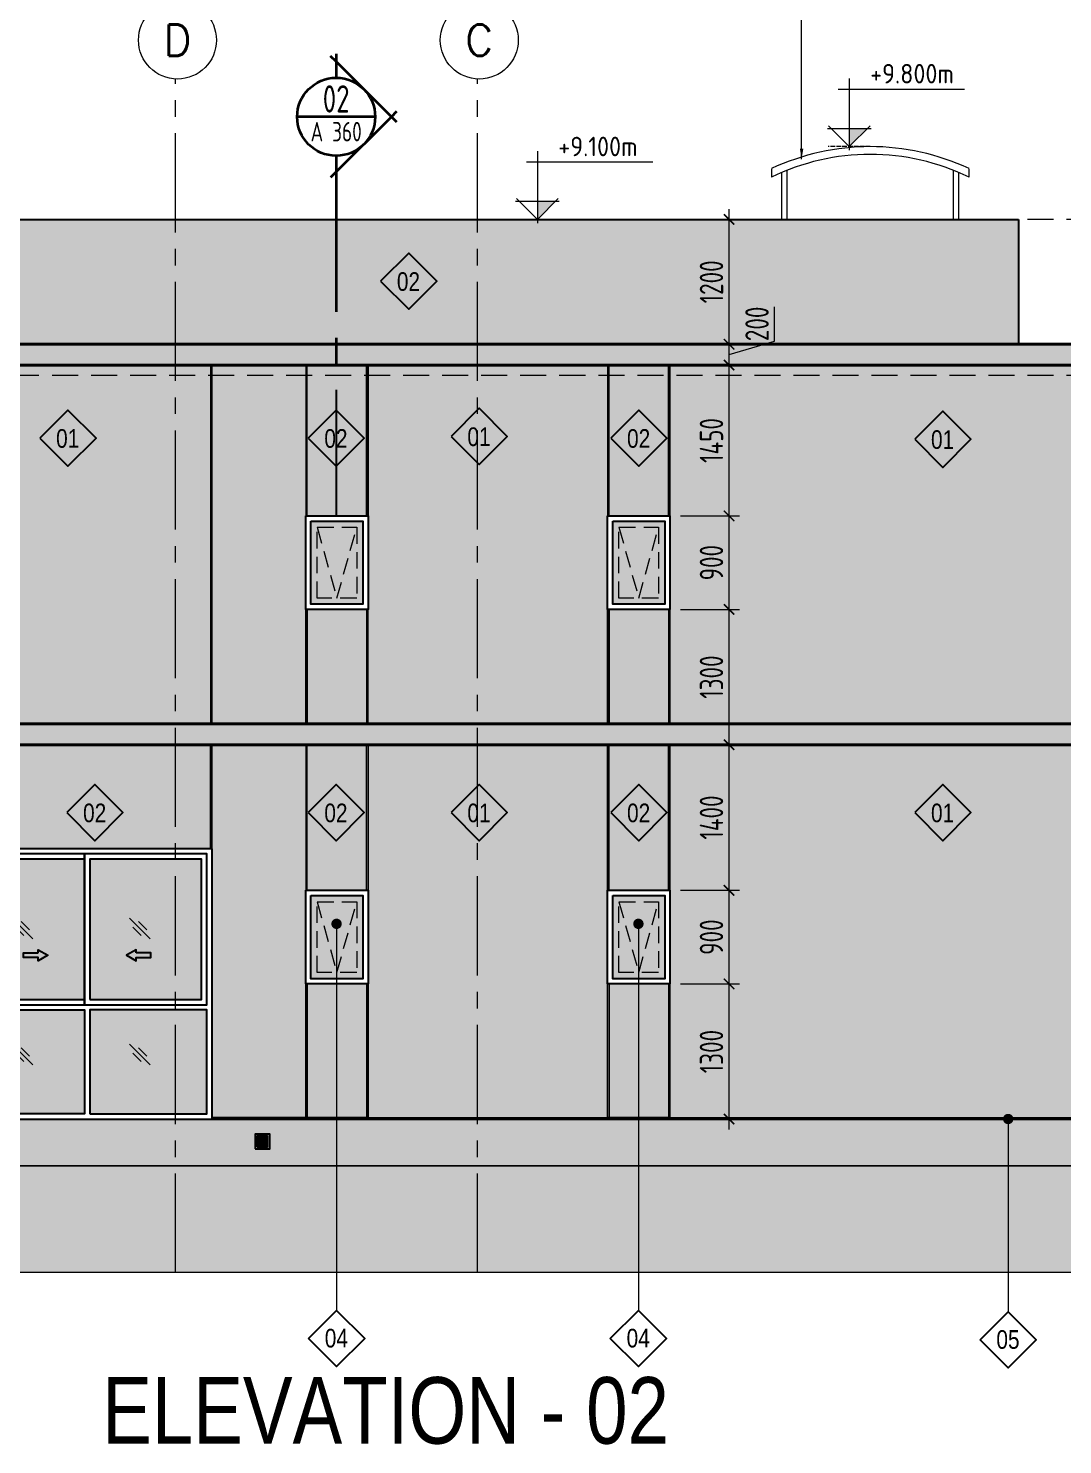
# Model space of a CAD drawing. Header units: millimetres. Extents: x -30697 to 201471, y -29614 to 19378.
# Drawn here: x 45639 to 55578, y -2680 to 10937 of the extents above; entities that cross this region are included whole.
import ezdxf
from ezdxf.enums import TextEntityAlignment as Align

# ---------------------------------------------------------------- set-up
doc = ezdxf.new("R2010")
doc.units = ezdxf.units.MM
doc.header["$MEASUREMENT"] = 0
doc.header["$PDMODE"] = 1
for name, pattern in [('1735 X DT-5BR-ELE_02$0$DASHED', [0.75, 0.5, -0.25]), ('1735 X DT-5BR-ELE_02$0$HIDDEN', [0.375, 0.25, -0.125]), ('1735 X DT-5BR-ELE_02$0$HIDDEN2', [4.7625, 3.175, -1.5875]), ('ACAD_ISO02W100', [15, 12, -3]), ('CENTER2', [28.575, 19.05, -3.175, 3.175, -3.175])]:
    doc.linetypes.add(name, pattern=pattern)
for name, color, linetype, lineweight, plot in [('00--ORIGIN POINT', 200, 'Continuous', 20, False), ('1735 X DT-5BR-ELE_02$0$00--ORIGIN', 6, 'Continuous', 0, False), ('1735 X DT-5BR-ELE_02$0$00--ORIGIN POINT', 200, 'Continuous', 20, False)]:
    doc.layers.add(name, color=color, linetype=linetype, lineweight=lineweight, plot=plot)
for name, color, linetype, lineweight in [('03--GRID', 252, 'CENTER2', 5), ('03--GRIDBUBBLE', 8, 'Continuous', 18), ('03--GRIDTEXT', 4, 'Continuous', 40), ('05--LEADER', 8, 'Continuous', 13), ('07--DIM-2', 2, 'Continuous', 25), ('08--DETREF', 7, 'Continuous', 25), ('08--SECTREF', 7, 'Continuous', 35), ('08--SECTREF-1', 2, 'Continuous', 25), ('08--SECTREF-2', 4, 'Continuous', 35), ('08--TAG REF', 7, 'Continuous', 25), ('1735 X DT-5BR-ELE_02$0$04--HATCH-0', 8, 'Continuous', 13), ('1735 X DT-5BR-ELE_02$0$04--HATCH-3', 251, 'Continuous', 9), ('1735 X DT-5BR-ELE_02$0$06--LINE-0', 8, 'Continuous', 13), ('1735 X DT-5BR-ELE_02$0$06--LINE-2', 2, 'Continuous', 25), ('1735 X DT-5BR-ELE_02$0$06--LINE-4', 4, 'Continuous', 40), ('1735 X DT-5BR-ELE_02$0$G--STELWRK-0', 8, 'Continuous', 13), ('1735 X DT-5BR-ELE_02$0$L--DOORS-1', 9, 'Continuous', 18), ('1735 X DT-5BR-ELE_02$0$L--DOORS-2', 2, 'Continuous', 25), ('1735 X DT-5BR-ELE_02$0$L--DOORS-HID', 251, '1735 X DT-5BR-ELE_02$0$HIDDEN', 15), ('1735 X DT-5BR-ELE_02$0$L--GLASS MARK', 8, 'Continuous', 13), ('1735 X DT-5BR-ELE_02$0$L--WINDOW-2', 2, 'Continuous', 25), ('1735 X DT-5BR-ELE_02$0$L--WINDOW-HID', 8, '1735 X DT-5BR-ELE_02$0$HIDDEN2', 9), ('1735 X DT-5BR-ELE_02$0$N--SANITARY-HID', 9, '1735 X DT-5BR-ELE_02$0$HIDDEN', 18), ('1735 X DT-5BR-ELE_02$0$Q--KERBS', 1, 'Continuous', 18), ('1735 X DT-5BR-ELE_02$0$W--ELV-1', 250, '1735 X DT-5BR-ELE_02$0$DASHED', 9), ('1735 X DT-5BR-ELE_02$0$Z--GROOVES', 7, 'Continuous', 9), ('1735 X DT-5BR-ELE_02$0$Z--GROOVES-DUMMY.', 252, 'Continuous', 9), ('W--ELEV-2', 7, 'Continuous', 20)]:
    doc.layers.add(name, color=color, linetype=linetype, lineweight=lineweight)
doc.layers.add('08--WINREF-1', color=8, linetype='Continuous')
for name, color, linetype, lineweight, true_color in [('1735 X DT-5BR-ELE_02$0$L--GL SHADE-1', 7, 'Continuous', 20, 0xd7e1ff), ('1735 X DT-5BR-ELE_02$0$L--SHADE-1', 7, 'Continuous', 20, 0xf5f5f5), ('1735 X DT-5BR-ELE_02$0$L--SHADE-2', 7, 'Continuous', 20, 0xd2d2d2)]:
    doc.layers.add(name, color=color, linetype=linetype, lineweight=lineweight, true_color=true_color)
doc.styles.add('1735 X DT-5BR-ELE_02$0$Ariel', font='arial.ttf', dxfattribs={"width": 0.8})
doc.styles.add('Ariel', font='arial.ttf', dxfattribs={"width": 0.8})
doc.styles.add('ISO', font='isocp2.shx', dxfattribs={"width": 0.8})
doc.styles.add('ROMANS', font='romans.shx')
doc.dimstyles.new('1-100_AR', dxfattribs={"dimtxt": 225, "dimasz": 100, "dimexe": 100, "dimexo": 100, "dimgap": 0, "dimtad": 0, "dimzin": 12, "dimdsep": 46, "dimtxsty": 'ISO', "dimblk": 'ARCHTICK', "dimcen": 100, "dimdle": 100, "dimclrd": 8, "dimclre": 9, "dimclrt": 2, "dimadec": 0, "dimazin": 0, "dimtfac": 1, "dimtmove": 0, "dimatfit": 2, "dimldrblk": 'ARCHTICK', "dimfxl": 1, "dimtvp": 0.75, "dimtolj": 1, "dimtzin": 12, "dimlwd": 9, "dimlwe": 9, "dimarcsym": 0})
doc.dimstyles.new('1-50', dxfattribs={"dimtxt": 125, "dimasz": 50, "dimexe": 50, "dimexo": 50, "dimgap": 0, "dimtad": 0, "dimdec": 3, "dimzin": 12, "dimdsep": 46, "dimtxsty": 'ISO', "dimblk": 'ARCHTICK', "dimcen": -150, "dimdle": 50, "dimclrd": 9, "dimclre": 9, "dimclrt": 2, "dimadec": 0, "dimazin": 0, "dimtfac": 1, "dimtdec": 3, "dimtmove": 1, "dimatfit": 2, "dimldrblk": 'ARCHTICK', "dimfxl": 1, "dimtvp": 0.75, "dimtolj": 1, "dimtzin": 12, "dimlwd": 18, "dimlwe": 18, "dimarcsym": 0})
doc.dimstyles.new('Copy of 1-100_AR LEADER', dxfattribs={"dimtxt": 200, "dimasz": 100, "dimexe": 100, "dimexo": 100, "dimgap": 0, "dimtad": 0, "dimdec": 0, "dimzin": 12, "dimdsep": 46, "dimtxsty": 'ISO', "dimcen": 150, "dimdle": 100, "dimclrd": 8, "dimclre": 9, "dimclrt": 2, "dimadec": 0, "dimazin": 0, "dimtfac": 1, "dimtdec": 0, "dimtmove": 0, "dimatfit": 2, "dimfxl": 1, "dimtvp": 0.75, "dimtolj": 1, "dimtzin": 12, "dimlwd": 9, "dimlwe": 9, "dimarcsym": 0})

# ---------------------------------------------------------------- blocks, each defined once
blk = doc.blocks.new('*U382')
at = {"layer": '1735 X DT-5BR-ELE_02$0$Z--GROOVES-DUMMY.', "ltscale": 25, "transparency": 33554623}
h = blk.add_hatch(color=256, dxfattribs=at)
h.dxf.hatch_style = 1
h.paths.add_polyline_path([(0, 15), (0, 0), (9775, 0), (9775, 15)])
at = {"layer": '1735 X DT-5BR-ELE_02$0$Z--GROOVES', "ltscale": 25}
blk.add_lwpolyline([(0, 15), (0, 0), (9775, 0), (9775, 15)], close=True, dxfattribs=at)
blk = doc.blocks.new('*U386')
at = {"layer": '1735 X DT-5BR-ELE_02$0$Z--GROOVES-DUMMY.', "ltscale": 25, "transparency": 33554623}
h = blk.add_hatch(color=256, dxfattribs=at)
h.dxf.hatch_style = 1
h.paths.add_polyline_path([(0, 15), (0, 0), (1400, 0), (1400, 15)])
at = {"layer": '1735 X DT-5BR-ELE_02$0$Z--GROOVES', "ltscale": 25}
blk.add_lwpolyline([(0, 15), (0, 0), (1400, 0), (1400, 15)], close=True, dxfattribs=at)
blk = doc.blocks.new('*U390')
at = {"layer": '1735 X DT-5BR-ELE_02$0$Z--GROOVES-DUMMY.', "ltscale": 25, "transparency": 33554623}
h = blk.add_hatch(color=256, dxfattribs=at)
h.dxf.hatch_style = 1
h.paths.add_polyline_path([(0, 15), (0, 0), (1400, 0), (1400, 15)])
at = {"layer": '1735 X DT-5BR-ELE_02$0$Z--GROOVES', "ltscale": 25}
blk.add_lwpolyline([(0, 15), (0, 0), (1400, 0), (1400, 15)], close=True, dxfattribs=at)
blk = doc.blocks.new('*U383')
at = {"layer": '1735 X DT-5BR-ELE_02$0$Z--GROOVES-DUMMY.', "ltscale": 25, "transparency": 33554623}
h = blk.add_hatch(color=256, dxfattribs=at)
h.dxf.hatch_style = 1
h.paths.add_polyline_path([(0, 15), (0, 0), (1290, 0), (1290, 15)])
at = {"layer": '1735 X DT-5BR-ELE_02$0$Z--GROOVES', "ltscale": 25}
blk.add_lwpolyline([(0, 15), (0, 0), (1290, 0), (1290, 15)], close=True, dxfattribs=at)
blk = doc.blocks.new('*U387')
at = {"layer": '1735 X DT-5BR-ELE_02$0$Z--GROOVES-DUMMY.', "ltscale": 25, "transparency": 33554623}
h = blk.add_hatch(color=256, dxfattribs=at)
h.dxf.hatch_style = 1
h.paths.add_polyline_path([(0, 15), (0, 0), (1450, 0), (1450, 15)])
at = {"layer": '1735 X DT-5BR-ELE_02$0$Z--GROOVES', "ltscale": 25}
blk.add_lwpolyline([(0, 15), (0, 0), (1450, 0), (1450, 15)], close=True, dxfattribs=at)
blk = doc.blocks.new('*U385')
at = {"layer": '1735 X DT-5BR-ELE_02$0$Z--GROOVES-DUMMY.', "ltscale": 25, "transparency": 33554623}
h = blk.add_hatch(color=256, dxfattribs=at)
h.dxf.hatch_style = 1
h.paths.add_polyline_path([(0, 15), (0, 0), (1000, 0), (1000, 15)])
at = {"layer": '1735 X DT-5BR-ELE_02$0$Z--GROOVES', "ltscale": 25}
blk.add_lwpolyline([(0, 15), (0, 0), (1000, 0), (1000, 15)], close=True, dxfattribs=at)
blk = doc.blocks.new('*U388')
at = {"layer": '1735 X DT-5BR-ELE_02$0$Z--GROOVES-DUMMY.', "ltscale": 25, "transparency": 33554623}
h = blk.add_hatch(color=256, dxfattribs=at)
h.dxf.hatch_style = 1
h.paths.add_polyline_path([(0, 15), (0, 0), (1100, 0), (1100, 15)])
at = {"layer": '1735 X DT-5BR-ELE_02$0$Z--GROOVES', "ltscale": 25}
blk.add_lwpolyline([(0, 15), (0, 0), (1100, 0), (1100, 15)], close=True, dxfattribs=at)
blk = doc.blocks.new('1735 X DT-5BR-ELE_02$0$win 1')
at = {"layer": '1735 X DT-5BR-ELE_02$0$L--DOORS-1', "transparency": 33554623}
h = blk.add_hatch(color=252, dxfattribs=at)
h.dxf.hatch_style = 1
h.paths.add_polyline_path([(-1811, -1000), (-1671, -1000), (-1671, -971), (-1579, -1024), (-1671, -1077), (-1671, -1047), (-1811, -1047)])
h = blk.add_hatch(color=252, dxfattribs=at)
h.dxf.hatch_style = 1
h.paths.add_polyline_path([(-589, -1000), (-729, -1000), (-729, -971), (-821, -1024), (-729, -1077), (-729, -1047), (-589, -1047)])
at = {"layer": '1735 X DT-5BR-ELE_02$0$L--GL SHADE-1'}
h = blk.add_hatch(color=256, dxfattribs=at)
h.dxf.hatch_style = 1
h.paths.add_polyline_path([(-2300, -1450), (-1225, -1450), (-1225, -100), (-2300, -100)])
h = blk.add_hatch(color=256, dxfattribs=at)
h.dxf.hatch_style = 1
h.paths.add_polyline_path([(-1175, -1450), (-100, -1450), (-100, -100), (-1175, -100)])
h = blk.add_hatch(color=256, dxfattribs=at)
h.dxf.hatch_style = 1
h.paths.add_polyline_path([(-2350, -1550), (-1225, -1550), (-1225, -2550), (-2350, -2550)])
h = blk.add_hatch(color=256, dxfattribs=at)
h.dxf.hatch_style = 1
h.paths.add_polyline_path([(-1175, -2550), (-50, -2550), (-50, -1550), (-1175, -1550)])
at = {"layer": '1735 X DT-5BR-ELE_02$0$L--DOORS-2'}
for points in [[(-1671, -1000), (-1671, -971), (-1579, -1024), (-1671, -1077), (-1671, -1047), (-1811, -1047), (-1811, -1000), (-1671, -1000)], [(-729, -1000), (-729, -971), (-821, -1024), (-729, -1077), (-729, -1047), (-589, -1047), (-589, -1000), (-729, -1000)]]:
    blk.add_lwpolyline(points, dxfattribs=at)
at = {"layer": '1735 X DT-5BR-ELE_02$0$L--GLASS MARK'}
for p, q in [((-1722, -866), (-1921, -667)), ((-594, -866), (-793, -667)), ((-1808, -833), (-1888, -754)), ((-1755, -780), (-1835, -701)), ((-680, -833), (-760, -754)), ((-627, -780), (-707, -701)), ((-1722, -2079), (-1921, -1880)), ((-594, -2079), (-793, -1880)), ((-1808, -2046), (-1888, -1967)), ((-1755, -1993), (-1835, -1913)), ((-680, -2046), (-760, -1967)), ((-627, -1993), (-707, -1913))]:
    blk.add_line(p, q, dxfattribs=at)
at = {"layer": '1735 X DT-5BR-ELE_02$0$L--WINDOW-2'}
for points in [[(0, 0), (-2400, 0), (-2400, -2600), (0, -2600)], [(-2350, -1500), (-50, -1500), (-50, -50), (-2350, -50)], [(-2350, -1500), (-1225, -1500), (-1225, -50), (-2350, -50)], [(-2300, -1450), (-1225, -1450), (-1225, -100), (-2300, -100)], [(-1225, -1500), (-50, -1500), (-50, -50), (-1225, -50)], [(-1175, -1450), (-100, -1450), (-100, -100), (-1175, -100)], [(-2350, -1550), (-1225, -1550), (-1225, -2550), (-2350, -2550)], [(-1175, -2550), (-50, -2550), (-50, -1550), (-1175, -1550)]]:
    blk.add_lwpolyline(points, close=True, dxfattribs=at)
blk = doc.blocks.new('*U377')
at = {"layer": '1735 X DT-5BR-ELE_02$0$L--GL SHADE-1'}
h = blk.add_hatch(color=256, dxfattribs=at)
h.dxf.hatch_style = 1
h.paths.add_polyline_path([(50, -50), (550, -50), (550, -850), (50, -850)])
at = {"layer": '1735 X DT-5BR-ELE_02$0$L--WINDOW-2'}
for points in [[(0, 0), (600, 0), (600, -900), (0, -900)], [(50, -50), (550, -50), (550, -850), (50, -850)]]:
    blk.add_lwpolyline(points, close=True, dxfattribs=at)
at = {"layer": '1735 X DT-5BR-ELE_02$0$L--WINDOW-HID', "ltscale": 50}
blk.add_lwpolyline([(110, -110), (490, -110), (490, -790), (110, -790)], close=True, dxfattribs=at)
blk.add_lwpolyline([(110, -110), (300, -790), (490, -110)], dxfattribs=at)
blk = doc.blocks.new('*U397')
at = {"layer": '1735 X DT-5BR-ELE_02$0$Z--GROOVES-DUMMY.', "ltscale": 25, "transparency": 33554623}
h = blk.add_hatch(color=256, dxfattribs=at)
h.dxf.hatch_style = 1
h.paths.add_polyline_path([(0, 15), (0, 0), (1285, 0), (1285, 15)])
at = {"layer": '1735 X DT-5BR-ELE_02$0$Z--GROOVES', "ltscale": 25}
blk.add_lwpolyline([(0, 15), (0, 0), (1285, 0), (1285, 15)], close=True, dxfattribs=at)
blk = doc.blocks.new('*U375')
at = {"layer": '1735 X DT-5BR-ELE_02$0$L--SHADE-1', "transparency": 33554687}
h = blk.add_hatch(color=256, dxfattribs=at)
h.dxf.hatch_style = 1
h.paths.add_polyline_path([(0, 200), (-18350, 200), (-18350, 0), (0, 0)])
at = {"layer": '1735 X DT-5BR-ELE_02$0$06--LINE-4'}
blk.add_lwpolyline([(0, 200), (-18350, 200), (-18350, 0), (0, 0)], close=True, dxfattribs=at)
blk = doc.blocks.new('*U378')
at = {"layer": '1735 X DT-5BR-ELE_02$0$L--SHADE-1', "transparency": 33554687}
h = blk.add_hatch(color=256, dxfattribs=at)
h.dxf.hatch_style = 1
h.paths.add_polyline_path([(0, 200), (-16550, 200), (-16550, 0), (0, 0)])
at = {"layer": '1735 X DT-5BR-ELE_02$0$06--LINE-4'}
blk.add_lwpolyline([(0, 200), (-16550, 200), (-16550, 0), (0, 0)], close=True, dxfattribs=at)
blk = doc.blocks.new('*U389')
at = {"layer": '1735 X DT-5BR-ELE_02$0$Z--GROOVES-DUMMY.', "ltscale": 25, "transparency": 33554623}
h = blk.add_hatch(color=256, dxfattribs=at)
h.dxf.hatch_style = 1
h.paths.add_polyline_path([(0, 15), (0, 0), (3450, 0), (3450, 15)])
at = {"layer": '1735 X DT-5BR-ELE_02$0$Z--GROOVES', "ltscale": 25}
blk.add_lwpolyline([(0, 15), (0, 0), (3450, 0), (3450, 15)], close=True, dxfattribs=at)
blk = doc.blocks.new('1735 X DT-5BR-ELE_02$0$A$C10C675B2')
at = {"layer": '1735 X DT-5BR-ELE_02$0$G--STELWRK-0'}
for p, q in [((-1775, 488, -1036), (-1775, 406, -1036)), ((-1675, 0, 0), (-1675, 451, 389)), ((-1625, 0, -8), (-1625, 472, 397)), ((-25, 0, -8), (-25, 472, 397)), ((25, 0), (25, 451, 389)), ((125, 406, -1036), (125, 488, -1036))]:
    blk.add_line(p, q, dxfattribs=at)
for radius, start, end in [(2239, 64.8972, 115.1028), (2164, 63.9634, 116.0366)]:
    blk.add_arc((-825, -1539, -1036), radius, start, end, dxfattribs=at)
blk = doc.blocks.new('1735 X DT-5BR-ELE_02$0$A$C6C553031')
at = {"layer": '1735 X DT-5BR-ELE_02$0$04--HATCH-0'}
h = blk.add_hatch(dxfattribs=at)
h.set_pattern_fill('DOTS', color=250, scale=2, angle=90, style=0)
h.set_pattern_definition([(90, (20033.554, -11476.1484), (-3.175, 1.5875), [0, -3.175])])
h.paths.add_polyline_path([(-45, 175), (45, 175), (45, 265), (-45, 265)])
for points in [[(-70, 150), (70, 150), (70, 290), (-70, 290)], [(-50, 170), (50, 170), (50, 270), (-50, 270)]]:
    blk.add_lwpolyline(points, close=True)
at = {"layer": '1735 X DT-5BR-ELE_02$0$06--LINE-0'}
blk.add_lwpolyline([(-45, 175), (45, 175), (45, 265), (-45, 265)], close=True, dxfattribs=at)
at = {"layer": '1735 X DT-5BR-ELE_02$0$L--DOORS-HID', "ltscale": 100}
blk.add_lwpolyline([(-50, 170), (0, 270), (50, 170)], dxfattribs=at)
at = {"layer": '1735 X DT-5BR-ELE_02$0$N--SANITARY-HID', "color": 8, "ltscale": 50}
for radius in [50, 45]:
    blk.add_circle((0, 220), radius, dxfattribs=at)
blk = doc.blocks.new('1735 X DT-5BR-ELE_02')
at = {"layer": '1735 X DT-5BR-ELE_02$0$04--HATCH-3'}
h = blk.add_hatch(color=251, dxfattribs=at)
h.dxf.hatch_style = 1
h.paths.add_polyline_path([(34054, 0), (64054, 0), (64054, -1025), (34054, -1025)])
at = {"layer": '1735 X DT-5BR-ELE_02$0$L--SHADE-1', "transparency": 33554687}
h = blk.add_hatch(color=256, dxfattribs=at)
h.dxf.hatch_style = 1
h.paths.add_polyline_path([(48304, 4250), (40504, 4250), (40504, 7700), (48304, 7700)])
h = blk.add_hatch(color=256, dxfattribs=at)
h.dxf.hatch_style = 1
h.paths.add_polyline_path([(48904, 7700), (51204, 7700), (51204, 4250), (48904, 4250)])
h = blk.add_hatch(color=256, dxfattribs=at)
h.dxf.hatch_style = 1
h.paths.add_polyline_path([(51804, 4250), (56854, 4250), (56854, 7700), (51804, 7700)])
h = blk.add_hatch(color=256, dxfattribs=at)
h.dxf.hatch_style = 1
h.paths.add_polyline_path([(47404, 4050), (48304, 4050), (48304, 465), (47404, 465)])
h = blk.add_hatch(color=256, dxfattribs=at)
h.dxf.hatch_style = 1
h.paths.add_polyline_path([(51204, 4050), (48904, 4050), (48904, 465), (51204, 465)])
h = blk.add_hatch(color=256, dxfattribs=at)
h.dxf.hatch_style = 1
h.paths.add_polyline_path([(56854, 4050), (51804, 4050), (51804, 465), (56854, 465)])
h = blk.add_hatch(color=256, dxfattribs=at)
h.dxf.hatch_style = 1
h.paths.add_polyline_path([(40504, 450), (58554, 450), (58554, 0), (40504, 0)])
at = {"layer": '1735 X DT-5BR-ELE_02$0$L--SHADE-2', "transparency": 33554687}
h = blk.add_hatch(color=256, dxfattribs=at)
h.dxf.hatch_style = 1
h.paths.add_polyline_path([(43729, 9100), (55154, 9100), (55154, 7900), (43729, 7900)])
h = blk.add_hatch(color=256, dxfattribs=at)
h.dxf.hatch_style = 1
h.paths.add_polyline_path([(48319, 7700), (48889, 7700), (48889, 6250), (48319, 6250)])
h = blk.add_hatch(color=256, dxfattribs=at)
h.dxf.hatch_style = 1
h.paths.add_polyline_path([(51219, 7700), (51789, 7700), (51789, 6250), (51219, 6250)])
h = blk.add_hatch(color=256, dxfattribs=at)
h.dxf.hatch_style = 1
h.paths.add_polyline_path([(48319, 5350), (48889, 5350), (48889, 4250), (48319, 4250)])
h = blk.add_hatch(color=256, dxfattribs=at)
h.dxf.hatch_style = 1
h.paths.add_polyline_path([(51219, 5350), (51789, 5350), (51789, 4250), (51219, 4250)])
h = blk.add_hatch(color=256, dxfattribs=at)
h.dxf.hatch_style = 1
h.paths.add_polyline_path([(45019, 3050), (47389, 3050), (47389, 4050), (45019, 4050)])
h = blk.add_hatch(color=256, dxfattribs=at)
h.dxf.hatch_style = 1
h.paths.add_polyline_path([(48319, 4050), (48889, 4050), (48889, 2650), (48319, 2650)])
h = blk.add_hatch(color=256, dxfattribs=at)
h.dxf.hatch_style = 1
h.paths.add_polyline_path([(51219, 4050), (51789, 4050), (51789, 2650), (51219, 2650)])
h = blk.add_hatch(color=256, dxfattribs=at)
h.dxf.hatch_style = 1
h.paths.add_polyline_path([(48319, 1750), (48889, 1750), (48889, 465), (48319, 465)])
h = blk.add_hatch(color=256, dxfattribs=at)
h.dxf.hatch_style = 1
h.paths.add_polyline_path([(51219, 1750), (51789, 1750), (51789, 465), (51219, 465)])
at = {"layer": '1735 X DT-5BR-ELE_02$0$00--ORIGIN'}
for points in [[(43729, 9100), (55154, 9100), (55154, 7900), (43729, 7900)], [(48304, 4250), (40504, 4250), (40504, 7700), (48304, 7700)], [(48904, 7700), (51204, 7700), (51204, 4250), (48904, 4250)], [(51804, 4250), (56854, 4250), (56854, 7700), (51804, 7700)], [(48319, 5350), (48889, 5350), (48889, 4250), (48319, 4250)], [(51219, 5350), (51789, 5350), (51789, 4250), (51219, 4250)], [(47404, 4050), (48304, 4050), (48304, 465), (47404, 465)], [(48319, 4050), (48889, 4050), (48889, 2650), (48319, 2650)], [(51204, 4050), (48904, 4050), (48904, 465), (51204, 465)], [(51219, 4050), (51789, 4050), (51789, 2650), (51219, 2650)], [(56854, 4050), (51804, 4050), (51804, 465), (56854, 465)], [(48319, 1750), (48889, 1750), (48889, 465), (48319, 465)], [(40504, 450), (58554, 450), (58554, 0), (40504, 0)]]:
    blk.add_lwpolyline(points, close=True, dxfattribs=at)
at = {"layer": '1735 X DT-5BR-ELE_02$0$00--ORIGIN', "elevation": 0}
for points in [[(48319, 7700), (48889, 7700), (48889, 6250), (48319, 6250)], [(51219, 7700), (51789, 7700), (51789, 6250), (51219, 6250)], [(45019, 3050), (47389, 3050), (47389, 4050), (45019, 4050)], [(51219, 1750), (51789, 1750), (51789, 465), (51219, 465)]]:
    blk.add_lwpolyline(points, close=True, dxfattribs=at)
at = {"layer": '1735 X DT-5BR-ELE_02$0$00--ORIGIN POINT', "ltscale": 25}
blk.add_lwpolyline([(34054, 0), (64054, 0), (64054, -1025), (34054, -1025)], close=True, dxfattribs=at)
at = {"layer": '1735 X DT-5BR-ELE_02$0$06--LINE-2'}
for p, q in [((43729, 9100), (55154, 9100)), ((55154, 9100), (55154, 7900)), ((40504, 450), (56854, 450))]:
    blk.add_line(p, q, dxfattribs=at)
at = {"layer": '1735 X DT-5BR-ELE_02$0$Q--KERBS'}
blk.add_lwpolyline([(64079, 0), (34054, 0)], dxfattribs=at)
at = {"layer": '1735 X DT-5BR-ELE_02$0$W--ELV-1', "ltscale": 500}
for p, q in [((67491, 9100), (33133, 9100)), ((67491, 9100), (33133, 9100)), ((67491, 7600), (33133, 7600)), ((67491, 4050), (33133, 4050)), ((67563, 450), (33133, 450)), ((68109, 0), (33133, 0))]:
    blk.add_line(p, q, dxfattribs=at)
blk.add_blockref('1735 X DT-5BR-ELE_02$0$win 1', (47404, 3050))
at = {"layer": '1735 X DT-5BR-ELE_02$0$06--LINE-0'}
blk.add_blockref('1735 X DT-5BR-ELE_02$0$A$C10C675B2', (54554, 9100), dxfattribs=at)
at = {"layer": '1735 X DT-5BR-ELE_02$0$06--LINE-2'}
blk.add_blockref('1735 X DT-5BR-ELE_02$0$A$C6C553031', (47888, 15), dxfattribs=at)
at = {"layer": '1735 X DT-5BR-ELE_02$0$06--LINE-4'}
for name, p in [('*U375', (57854, 7700)), ('*U378', (56854, 4050))]:
    blk.add_blockref(name, p, dxfattribs=at)
at = {"layer": '1735 X DT-5BR-ELE_02$0$L--WINDOW-2', "color": 5}
for p in [(48304, 6250), (51204, 6250), (48304, 2650), (51204, 2650)]:
    blk.add_blockref('*U377', p, dxfattribs=at)
at = {"layer": '1735 X DT-5BR-ELE_02$0$Z--GROOVES-DUMMY.', "ltscale": 25}
for name, p, rotation in [('*U389', (47389, 7700), 270), ('*U387', (48304, 7700), 270), ('*U387', (51204, 7700), 270), ('*U388', (48904, 4250), 90), ('*U388', (51804, 4250), 90), ('*U385', (47389, 4050), 270), ('*U390', (48304, 4050), 270), ('*U386', (51204, 4050), 270), ('*U383', (48904, 460), 90), ('*U397', (51804, 465), 90)]:
    blk.add_blockref(name, p, dxfattribs=dict(at, rotation=rotation))
at = {"layer": '1735 X DT-5BR-ELE_02$0$Z--GROOVES-DUMMY.', "ltscale": 25, "xscale": -1}
for name, p, rotation in [('*U387', (48904, 7700), 90), ('*U387', (51804, 7700), 90), ('*U388', (48304, 4250), 270), ('*U388', (51204, 4250), 270), ('*U386', (48904, 4050), 90), ('*U386', (51804, 4050), 90), ('*U383', (48304, 460), 270), ('*U397', (51204, 465), 270), ('*U382', (47404, 465), 180)]:
    blk.add_blockref(name, p, dxfattribs=dict(at, rotation=rotation))
at = {"layer": '1735 X DT-5BR-ELE_02$0$00--ORIGIN', "insert": (46349, -2030), "char_height": 640, "attachment_point": 1, "style": '1735 X DT-5BR-ELE_02$0$Ariel'}
blk.add_mtext_dynamic_manual_height_columns('ELEVATION - 02', width=10517.5, gutter_width=1000, heights=[0], dxfattribs=at)
blk = doc.blocks.new('*U14')
blk.add_line((-183974, 60145), (-184974, 60145))
at = {"layer": '08--DETREF'}
blk.add_line((-184474, 56645), (-184474, 55041), dxfattribs=at)
at = {"layer": '08--SECTREF'}
for p, q in [((-184474, 60852), (-184474, 60645)), ((-184474, 59645), (-184474, 57645)), ((-184474, 59438), (-184545, 59367)), ((-184474, 57312), (-184474, 56978))]:
    blk.add_line(p, q, dxfattribs=at)
for points in [[(-184474, 60952), (-184474, 60852), (-184545, 60923)], [(-184474, 60852), (-183767, 60145), (-184474, 59438)], [(-183696, 60074), (-183767, 60145), (-183696, 60216)]]:
    blk.add_lwpolyline(points, dxfattribs=at)
blk.add_circle((-184474, 60145), 500, dxfattribs=at)
at = {"layer": '08--SECTREF-1', "style": 'ISO', "width": 0.8, "flags": 4}
blk.add_attdef('DRG-NO', text='', height=250, dxfattribs=at).set_placement((-184474, 59954), align=Align.MIDDLE_CENTER)
at = {"layer": '08--SECTREF-2', "style": 'ISO', "width": 0.8, "flags": 4}
blk.add_attdef('SECTION', text='', height=350, dxfattribs=at).set_placement((-184474, 60374), align=Align.MIDDLE_CENTER)
blk = doc.blocks.new('GRUDH')
at = {"layer": '03--GRIDBUBBLE'}
blk.add_circle((0, 0), 499, dxfattribs=at)
at = {"layer": '03--GRIDTEXT', "style": 'Ariel', "width": 0.8, "flags": 4}
blk.add_attdef('GRID', text='', height=400, dxfattribs=at).set_placement((0, 0), align=Align.MIDDLE_CENTER)
blk = doc.blocks.new('*U19')
at = {"layer": '08--WINREF-1', "color": 2}
blk.add_lwpolyline([(339, 0), (0, -339), (-339, 0), (0, 339)], close=True, dxfattribs=at)
at = {"style": 'Ariel', "width": 0.8}
blk.add_attdef('CB-02', text='', height=225, dxfattribs=at).set_placement((3, -4), align=Align.MIDDLE)
blk = doc.blocks.new('_ArchTick')
at = {"color": 0, "const_width": 0.15}
blk.add_lwpolyline([(-0.5, -0.5), (0.5, 0.5)], dxfattribs=at)
blk = doc.blocks.new('*D112')
at = {"layer": '07--DIM-2', "color": 8, "lineweight": 9, "transparency": 16777216}
blk.add_line((52372, 350), (52372, 1850), dxfattribs=at)
at = {"layer": '07--DIM-2', "color": 9, "lineweight": 9, "transparency": 16777216}
for p, q in [((51904, 1750), (52472, 1750)), ((51904, 450), (52472, 450))]:
    blk.add_line(p, q, dxfattribs=at)
at = {"layer": 'Defpoints', "color": 0, "transparency": 16777216}
for p in [(51804, 1750), (52372, 1750), (51804, 450)]:
    blk.add_point(p, dxfattribs=at)
at = {"layer": '07--DIM-2', "color": 8, "lineweight": 9, "transparency": 16777216, "xscale": 100, "yscale": 100, "zscale": 100}
for p, rotation in [((52372, 1750), 90), ((52372, 450), 270)]:
    blk.add_blockref('_ArchTick', p, dxfattribs=dict(at, rotation=rotation))
at = {"layer": '07--DIM-2', "color": 2, "transparency": 16777216, "insert": (52203, 1100), "char_height": 225, "attachment_point": 5, "rotation": 90, "style": 'ISO'}
blk.add_mtext('\\A1;1300', dxfattribs=at)
blk = doc.blocks.new('*D113')
at = {"layer": '07--DIM-2', "color": 8, "lineweight": 9, "transparency": 16777216}
blk.add_line((52372, 1650), (52372, 2750), dxfattribs=at)
at = {"layer": '07--DIM-2', "color": 9, "lineweight": 9, "transparency": 16777216}
for p, q in [((51904, 2650), (52472, 2650)), ((51904, 1750), (52472, 1750))]:
    blk.add_line(p, q, dxfattribs=at)
at = {"layer": 'Defpoints', "color": 0, "transparency": 16777216}
for p in [(51804, 2650), (52372, 2650), (51804, 1750)]:
    blk.add_point(p, dxfattribs=at)
at = {"layer": '07--DIM-2', "color": 8, "lineweight": 9, "transparency": 16777216, "xscale": 100, "yscale": 100, "zscale": 100}
for p, rotation in [((52372, 2650), 90), ((52372, 1750), 270)]:
    blk.add_blockref('_ArchTick', p, dxfattribs=dict(at, rotation=rotation))
at = {"layer": '07--DIM-2', "color": 2, "transparency": 16777216, "insert": (52203, 2200), "char_height": 225, "attachment_point": 5, "rotation": 90, "style": 'ISO'}
blk.add_mtext('\\A1;900', dxfattribs=at)
blk = doc.blocks.new('*D114')
at = {"layer": '07--DIM-2', "color": 8, "lineweight": 9, "transparency": 16777216}
blk.add_line((52372, 2550), (52372, 4150), dxfattribs=at)
at = {"layer": '07--DIM-2', "color": 9, "lineweight": 9, "transparency": 16777216}
for p, q in [((51904, 4050), (52472, 4050)), ((51904, 2650), (52472, 2650))]:
    blk.add_line(p, q, dxfattribs=at)
at = {"layer": 'Defpoints', "color": 0, "transparency": 16777216}
for p in [(51804, 4050), (52372, 4050), (51804, 2650)]:
    blk.add_point(p, dxfattribs=at)
at = {"layer": '07--DIM-2', "color": 8, "lineweight": 9, "transparency": 16777216, "xscale": 100, "yscale": 100, "zscale": 100}
for p, rotation in [((52372, 4050), 90), ((52372, 2650), 270)]:
    blk.add_blockref('_ArchTick', p, dxfattribs=dict(at, rotation=rotation))
at = {"layer": '07--DIM-2', "color": 2, "transparency": 16777216, "insert": (52203, 3350), "char_height": 225, "attachment_point": 5, "rotation": 90, "style": 'ISO'}
blk.add_mtext('\\A1;1400', dxfattribs=at)
blk = doc.blocks.new('*D115')
at = {"layer": '07--DIM-2', "color": 8, "lineweight": 9, "transparency": 16777216}
blk.add_line((52372, 3950), (52372, 5450), dxfattribs=at)
at = {"layer": '07--DIM-2', "color": 9, "lineweight": 9, "transparency": 16777216}
for p, q in [((51904, 5350), (52472, 5350)), ((51889, 4050), (52472, 4050))]:
    blk.add_line(p, q, dxfattribs=at)
at = {"layer": 'Defpoints', "color": 0, "transparency": 16777216}
for p in [(51804, 5350), (52372, 5350), (51789, 4050)]:
    blk.add_point(p, dxfattribs=at)
at = {"layer": '07--DIM-2', "color": 8, "lineweight": 9, "transparency": 16777216, "xscale": 100, "yscale": 100, "zscale": 100}
for p, rotation in [((52372, 5350), 90), ((52372, 4050), 270)]:
    blk.add_blockref('_ArchTick', p, dxfattribs=dict(at, rotation=rotation))
at = {"layer": '07--DIM-2', "color": 2, "transparency": 16777216, "insert": (52203, 4700), "char_height": 225, "attachment_point": 5, "rotation": 90, "style": 'ISO'}
blk.add_mtext('\\A1;1300', dxfattribs=at)
blk = doc.blocks.new('*D116')
at = {"layer": '07--DIM-2', "color": 8, "lineweight": 9, "transparency": 16777216}
blk.add_line((52372, 5250), (52372, 6350), dxfattribs=at)
at = {"layer": '07--DIM-2', "color": 9, "lineweight": 9, "transparency": 16777216}
for p, q in [((51904, 6250), (52472, 6250)), ((51904, 5350), (52472, 5350))]:
    blk.add_line(p, q, dxfattribs=at)
at = {"layer": 'Defpoints', "color": 0, "transparency": 16777216}
for p in [(51804, 6250), (52372, 6250), (51804, 5350)]:
    blk.add_point(p, dxfattribs=at)
at = {"layer": '07--DIM-2', "color": 8, "lineweight": 9, "transparency": 16777216, "xscale": 100, "yscale": 100, "zscale": 100}
for p, rotation in [((52372, 6250), 90), ((52372, 5350), 270)]:
    blk.add_blockref('_ArchTick', p, dxfattribs=dict(at, rotation=rotation))
at = {"layer": '07--DIM-2', "color": 2, "transparency": 16777216, "insert": (52203, 5800), "char_height": 225, "attachment_point": 5, "rotation": 90, "style": 'ISO'}
blk.add_mtext('\\A1;900', dxfattribs=at)
blk = doc.blocks.new('*D117')
at = {"layer": '07--DIM-2', "color": 8, "lineweight": 9, "transparency": 16777216}
blk.add_line((52372, 6150), (52372, 7800), dxfattribs=at)
at = {"layer": '07--DIM-2', "color": 9, "lineweight": 9, "transparency": 16777216}
for p, q in [((51897, 7700), (52472, 7700)), ((51904, 6250), (52472, 6250))]:
    blk.add_line(p, q, dxfattribs=at)
at = {"layer": 'Defpoints', "color": 0, "transparency": 16777216}
for p in [(51797, 7700), (52372, 7700), (51804, 6250)]:
    blk.add_point(p, dxfattribs=at)
at = {"layer": '07--DIM-2', "color": 8, "lineweight": 9, "transparency": 16777216, "xscale": 100, "yscale": 100, "zscale": 100}
for p, rotation in [((52372, 7700), 90), ((52372, 6250), 270)]:
    blk.add_blockref('_ArchTick', p, dxfattribs=dict(at, rotation=rotation))
at = {"layer": '07--DIM-2', "color": 2, "transparency": 16777216, "insert": (52203, 6975), "char_height": 225, "attachment_point": 5, "rotation": 90, "style": 'ISO'}
blk.add_mtext('\\A1;1450', dxfattribs=at)
blk = doc.blocks.new('*D118')
at = {"layer": '07--DIM-2', "color": 8, "lineweight": 9, "transparency": 16777216}
for p, q in [((52810, 7931), (52810, 8260)), ((52372, 7600), (52372, 8000)), ((52372, 7800), (52810, 7931))]:
    blk.add_line(p, q, dxfattribs=at)
at = {"layer": '07--DIM-2', "color": 9, "lineweight": 9, "transparency": 16777216}
for p, q in [((51904, 7900), (52472, 7900)), ((51897, 7700), (52472, 7700))]:
    blk.add_line(p, q, dxfattribs=at)
at = {"layer": 'Defpoints', "color": 0, "transparency": 16777216}
for p in [(51804, 7900), (52372, 7900), (51797, 7700)]:
    blk.add_point(p, dxfattribs=at)
at = {"layer": '07--DIM-2', "color": 8, "lineweight": 9, "transparency": 16777216, "xscale": 100, "yscale": 100, "zscale": 100}
for p, rotation in [((52372, 7900), 90), ((52372, 7700), 270)]:
    blk.add_blockref('_ArchTick', p, dxfattribs=dict(at, rotation=rotation))
at = {"layer": '07--DIM-2', "color": 2, "transparency": 16777216, "insert": (52641, 8096), "char_height": 225, "attachment_point": 5, "rotation": 90, "style": 'ISO'}
blk.add_mtext('\\A1;200', dxfattribs=at)
blk = doc.blocks.new('*D119')
at = {"layer": '07--DIM-2', "color": 8, "lineweight": 9, "transparency": 16777216}
blk.add_line((52372, 7800), (52372, 9200), dxfattribs=at)
at = {"layer": '07--DIM-2', "color": 9, "lineweight": 9, "transparency": 16777216}
for p, q in [((52093, 9100), (52472, 9100)), ((51904, 7900), (52472, 7900))]:
    blk.add_line(p, q, dxfattribs=at)
at = {"layer": 'Defpoints', "color": 0, "transparency": 16777216}
for p in [(51993, 9100), (52372, 9100), (51804, 7900)]:
    blk.add_point(p, dxfattribs=at)
at = {"layer": '07--DIM-2', "color": 8, "lineweight": 9, "transparency": 16777216, "xscale": 100, "yscale": 100, "zscale": 100}
for p, rotation in [((52372, 9100), 90), ((52372, 7900), 270)]:
    blk.add_blockref('_ArchTick', p, dxfattribs=dict(at, rotation=rotation))
at = {"layer": '07--DIM-2', "color": 2, "transparency": 16777216, "insert": (52203, 8500), "char_height": 225, "attachment_point": 5, "rotation": 90, "style": 'ISO'}
blk.add_mtext('\\A1;1200', dxfattribs=at)
blk = doc.blocks.new('*U109')
at = {"color": 2}
for p, q in [((1478, 734), (-141, 734)), ((0, 875), (0, -46)), ((-280, 234), (280, 234)), ((0, 0), (-267, 267)), ((267, 267), (0, 0))]:
    blk.add_line(p, q, dxfattribs=at)
blk.add_solid([(0, 234), (234, 234), (0, 0), (234, 234)], dxfattribs=at)
at = {"layer": '00--ORIGIN POINT', "linetype": 'ACAD_ISO02W100', "ltscale": 5}
blk.add_line((270, 0), (-270, 0), dxfattribs=at)
at = {"style": 'ISO', "width": 0.8}
for tag, p in [('LEVEL', (225, 782)), ('FLOOR', (225, 406))]:
    blk.add_attdef(tag, p, '', height=250, dxfattribs=at)
blk = doc.blocks.new('*U39')
at = {"layer": '08--WINREF-1', "color": 2}
blk.add_lwpolyline([(339, 0), (0, -339), (-339, 0), (0, 339)], close=True, dxfattribs=at)
at = {"style": 'Ariel', "width": 0.8}
blk.add_attdef('CB-02', text='', height=225, dxfattribs=at).set_placement((3, -4), align=Align.MIDDLE)
blk.add_leader([(0, -2665), (0, -339)], dimstyle='1-50', override={"dimtxt": 100, "dimasz": 125, "dimgap": 50, "dimtad": 0, "dimldrblk": 'Dot', "dimfxl": 3, "dimarcsym": 1})
blk = doc.blocks.new('*U41')
at = {"layer": '08--WINREF-1', "color": 2}
blk.add_lwpolyline([(339, 0), (0, -339), (-339, 0), (0, 339)], close=True, dxfattribs=at)
at = {"style": 'Ariel', "width": 0.8}
blk.add_attdef('CB-02', text='', height=225, dxfattribs=at).set_placement((3, -4), align=Align.MIDDLE)
blk.add_leader([(0, -5005), (0, -339)], dimstyle='1-50', override={"dimtxt": 100, "dimasz": 125, "dimgap": 50, "dimtad": 0, "dimldrblk": 'Dot', "dimfxl": 3, "dimarcsym": 1})

msp = doc.modelspace()

# ---------------------------------------------------------------- linework, layer by layer
at = {"layer": '03--GRID', "ltscale": 50}
for p, q in [((47054.234, -1025.464), (47054.234, 10449.646)), ((49954.234, -1025.464), (49954.234, 10449.646))]:
    msp.add_line(p, q, dxfattribs=at)

# ---------------------------------------------------------------- block references
at = {"layer": '03--GRIDBUBBLE'}
ref = msp.add_blockref('GRUDH', (47071.582, 10823.869), dxfattribs=dict(at, xscale=0.75, yscale=0.75, zscale=0.75, rotation=267.345885247266))
ref.add_attrib('GRID', 'D', dxfattribs={"layer": '03--GRIDTEXT', "height": 300, "style": 'ROMANS'}).set_placement((47071.582, 10823.869), align=Align.MIDDLE_CENTER)
ref = msp.add_blockref('GRUDH', (49971.582, 10823.869), dxfattribs=dict(at, xscale=0.75, yscale=0.75, zscale=0.75, rotation=267.345885247266))
ref.add_attrib('GRID', 'C', dxfattribs={"layer": '03--GRIDTEXT', "height": 300, "style": 'ROMANS'}).set_placement((49971.582, 10823.869), align=Align.MIDDLE_CENTER)
at = {"layer": '08--SECTREF', "xscale": 0.75, "yscale": 0.75, "zscale": 0.75}
msp.add_blockref('*U14', (186952.103, -35021.72), dxfattribs=at).add_auto_attribs({'SECTION': '02', 'DRG-NO': 'A 360'})

# ---------------------------------------------------------------- next in the draw order: block references
msp.add_blockref('1735 X DT-5BR-ELE_02', (0, 0))

# ---------------------------------------------------------------- next in the draw order: block references
at = {"layer": '08--TAG REF'}
ref = msp.add_blockref('*U19', (49293.299, 8506.048), dxfattribs=dict(at, xscale=-0.7964601769911505, yscale=0.7964601769911505, zscale=0.7964601769911505))
ref.add_attrib('CB-02', '02', dxfattribs={"layer": '0', "height": 179.2035, "style": 'Ariel', "width": 0.8}).set_placement((49291.267, 8503.019), align=Align.MIDDLE)
ref = msp.add_blockref('*U19', (46018.867, 6997.338), dxfattribs=dict(at, xscale=-0.7964601769911505, yscale=0.7964601769911505, zscale=0.7964601769911505))
ref.add_attrib('CB-02', '01', dxfattribs={"layer": '0', "height": 179.2035, "style": 'Ariel', "width": 0.8}).set_placement((46016.834, 6994.309), align=Align.MIDDLE)
ref = msp.add_blockref('*U19', (48596.375, 6997.338), dxfattribs=dict(at, xscale=-0.7964601769911505, yscale=0.7964601769911505, zscale=0.7964601769911505))
ref.add_attrib('CB-02', '02', dxfattribs={"layer": '0', "height": 179.2035, "style": 'Ariel', "width": 0.8}).set_placement((48594.342, 6994.309), align=Align.MIDDLE)
ref = msp.add_blockref('*U19', (49970.919, 7014.022), dxfattribs=dict(at, xscale=-0.7964601769911505, yscale=0.7964601769911505, zscale=0.7964601769911505))
ref.add_attrib('CB-02', '01', dxfattribs={"layer": '0', "height": 179.2035, "style": 'Ariel', "width": 0.8}).set_placement((49968.886, 7010.993), align=Align.MIDDLE)
ref = msp.add_blockref('*U19', (51505.067, 6997.338), dxfattribs=dict(at, xscale=-0.7964601769911505, yscale=0.7964601769911505, zscale=0.7964601769911505))
ref.add_attrib('CB-02', '02', dxfattribs={"layer": '0', "height": 179.2035, "style": 'Ariel', "width": 0.8}).set_placement((51503.035, 6994.309), align=Align.MIDDLE)
ref = msp.add_blockref('*U19', (54425.845, 6986.636), dxfattribs=dict(at, xscale=-0.7964601769911505, yscale=0.7964601769911505, zscale=0.7964601769911505))
ref.add_attrib('CB-02', '01', dxfattribs={"layer": '0', "height": 179.2035, "style": 'Ariel', "width": 0.8}).set_placement((54423.812, 6983.607), align=Align.MIDDLE)
ref = msp.add_blockref('*U19', (46278.076, 3397.338), dxfattribs=dict(at, xscale=-0.7964601769911505, yscale=0.7964601769911505, zscale=0.7964601769911505))
ref.add_attrib('CB-02', '02', dxfattribs={"layer": '0', "height": 179.2035, "style": 'Ariel', "width": 0.8}).set_placement((46276.043, 3394.309), align=Align.MIDDLE)
ref = msp.add_blockref('*U19', (48596.375, 3397.338), dxfattribs=dict(at, xscale=-0.7964601769911505, yscale=0.7964601769911505, zscale=0.7964601769911505))
ref.add_attrib('CB-02', '02', dxfattribs={"layer": '0', "height": 179.2035, "style": 'Ariel', "width": 0.8}).set_placement((48594.342, 3394.309), align=Align.MIDDLE)
ref = msp.add_blockref('*U19', (49970.919, 3397.338), dxfattribs=dict(at, xscale=-0.7964601769911505, yscale=0.7964601769911505, zscale=0.7964601769911505))
ref.add_attrib('CB-02', '01', dxfattribs={"layer": '0', "height": 179.2035, "style": 'Ariel', "width": 0.8}).set_placement((49968.886, 3394.309), align=Align.MIDDLE)
ref = msp.add_blockref('*U19', (51505.067, 3397.338), dxfattribs=dict(at, xscale=-0.7964601769911505, yscale=0.7964601769911505, zscale=0.7964601769911505))
ref.add_attrib('CB-02', '02', dxfattribs={"layer": '0', "height": 179.2035, "style": 'Ariel', "width": 0.8}).set_placement((51503.035, 3394.309), align=Align.MIDDLE)
ref = msp.add_blockref('*U19', (54425.845, 3397.338), dxfattribs=dict(at, xscale=-0.7964601769911505, yscale=0.7964601769911505, zscale=0.7964601769911505))
ref.add_attrib('CB-02', '01', dxfattribs={"layer": '0', "height": 179.2035, "style": 'Ariel', "width": 0.8}).set_placement((54423.812, 3394.309), align=Align.MIDDLE)
ref = msp.add_blockref('*U41', (48600.496, -1658.313), dxfattribs=dict(at, xscale=0.7964601769911505, yscale=0.7964601769911505, zscale=0.7964601769911505, rotation=180))
ref.add_attrib('CB-02', '04', dxfattribs={"layer": '0', "height": 179.2035, "style": 'Ariel', "width": 0.8}).set_placement((48598.464, -1655.284), align=Align.MIDDLE)
ref = msp.add_blockref('*U41', (51500.956, -1658.313), dxfattribs=dict(at, xscale=0.7964601769911505, yscale=0.7964601769911505, zscale=0.7964601769911505, rotation=180))
ref.add_attrib('CB-02', '04', dxfattribs={"layer": '0', "height": 179.2035, "style": 'Ariel', "width": 0.8}).set_placement((51498.923, -1655.284), align=Align.MIDDLE)
ref = msp.add_blockref('*U39', (55054.202, -1671.208), dxfattribs=dict(at, xscale=0.7964601769911505, yscale=0.7964601769911505, zscale=0.7964601769911505, rotation=180))
ref.add_attrib('CB-02', '05', dxfattribs={"layer": '0', "height": 179.2035, "style": 'Ariel', "width": 0.8}).set_placement((55052.169, -1668.179), align=Align.MIDDLE)
at = {"layer": 'W--ELEV-2'}
ref = msp.add_blockref('*U109', (53526.766, 9800, -1035.872), dxfattribs=dict(at, xscale=0.75, yscale=0.75, zscale=0.75))
ref.add_attrib('LEVEL', '+9.800m', (53727.965, 10407.608, -1035.872), dxfattribs={"layer": '0', "height": 187.5, "style": 'ISO'})
ref = msp.add_blockref('*U109', (50529.869, 9100), dxfattribs=dict(at, xscale=0.75, yscale=0.75, zscale=0.75))
ref.add_attrib('LEVEL', '+9.100m', (50731.068, 9707.608), dxfattribs={"layer": '0', "height": 187.5, "style": 'ISO'})

# ---------------------------------------------------------------- next in the draw order: dimensions: what is measured, and where the dimension line sits
at = {"layer": '07--DIM-2'}
for base, p1, p2, picture, middle in [((52372.216, 9100), (51804.105, 7900), (51993.428, 9100), '*D119', (52203.432, 8500)), ((52372.216, 7900), (51796.605, 7700), (51804.105, 7900), '*D118', (52640.999, 7931.27)), ((52372.216, 7700), (51804.105, 6250), (51796.605, 7700), '*D117', (52203.466, 6975)), ((52372.216, 6250), (51804.105, 5350), (51804.105, 6250), '*D116', (52203.466, 5800)), ((52372.216, 5350), (51789.105, 4050), (51804.105, 5350), '*D115', (52203.466, 4700)), ((52372.216, 4050), (51804.105, 2650), (51804.105, 4050), '*D114', (52203.466, 3350)), ((52372.216, 2650), (51804.105, 1750), (51804.105, 2650), '*D113', (52203.466, 2200))]:
    dim = msp.add_linear_dim(base=base, p1=p1, p2=p2, angle=90, dimstyle='1-100_AR', override={"dimtmove": 1}, dxfattribs=at)
    dim.commit()
    dim.dimension.update_dxf_attribs({"geometry": picture, "text_midpoint": middle})
dim = msp.add_linear_dim(base=(52372.216, 1750), p1=(51804.105, 450), p2=(51804.105, 1750), angle=90, dimstyle='1-100_AR', dxfattribs=at)
dim.commit()
dim.dimension.update_dxf_attribs({"geometry": '*D112', "text_midpoint": (52203.466, 1100)})

# ---------------------------------------------------------------- next in the draw order: leaders
at = {"layer": '05--LEADER'}
msp.add_leader([(53068.974, 9679.837), (53068.974, 12309.508), (54775.905, 12309.508)], dimstyle='Copy of 1-100_AR LEADER', dxfattribs=at)

doc.saveas('drawing.dxf')
